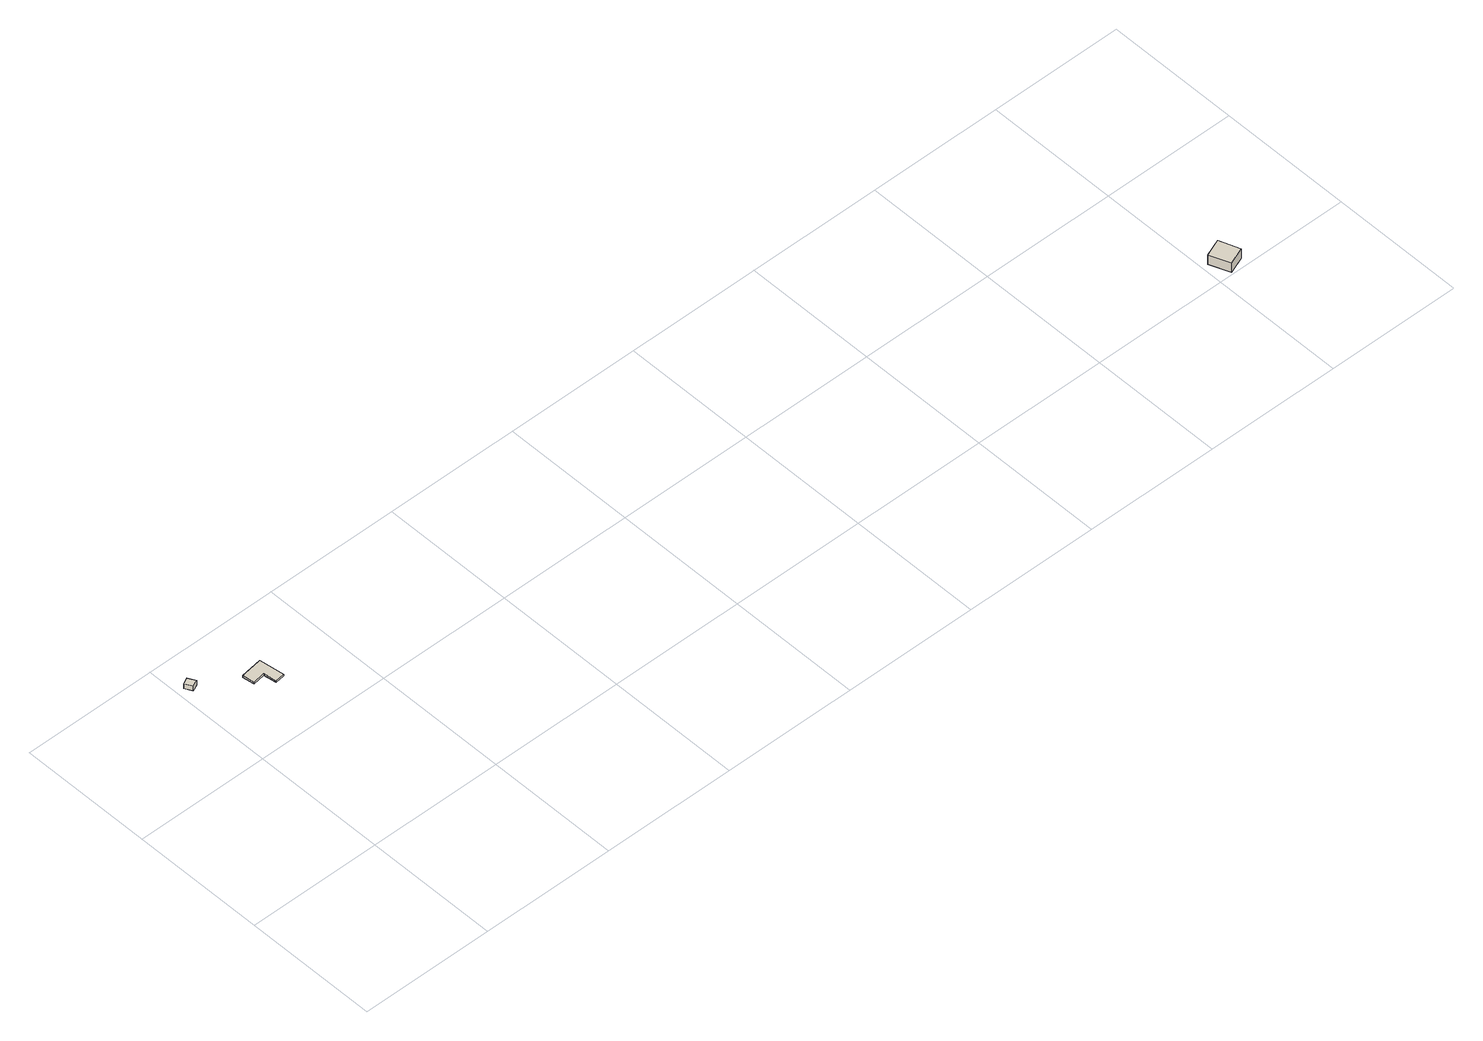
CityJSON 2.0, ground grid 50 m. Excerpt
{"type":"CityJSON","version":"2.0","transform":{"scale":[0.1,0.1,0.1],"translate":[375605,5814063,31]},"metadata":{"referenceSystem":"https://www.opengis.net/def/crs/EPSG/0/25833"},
"CityObjects":{
"building1":{"type":"Building","attributes":{"Gemeindeschluessel":"11000005","BezugspunktDach":"2200","function":"31001_2610","measuredHeight":1.92,"storeysAboveGround":1},"address":[{"country":"Germany","locality":"Berlin","thoroughfareNumber":"215 (1)","thoroughfareName":"Kladower Damm"}],"geometry":[{"type":"Solid","lod":"1","boundaries":[[[[0,1,2,3]],[[4,5,6,7]],[[4,7,3,2]],[[5,4,2,1]],[[6,5,1,0]],[[7,6,0,3]]]]}]},
"building2":{"type":"Building","attributes":{"Gemeindeschluessel":"11000005","BezugspunktDach":"2200","function":"31001_2610","measuredHeight":0.713,"storeysAboveGround":1},"address":[{"country":"Germany","locality":"Berlin","thoroughfareNumber":"215","thoroughfareName":"Kladower Damm"}],"geometry":[{"type":"Solid","lod":"1","boundaries":[[[[8,9,10,11,12,13]],[[14,15,16,17,18,19]],[[14,19,13,12]],[[15,14,12,11]],[[16,15,11,10]],[[17,16,10,9]],[[18,17,9,8]],[[19,18,8,13]]]]}]},
"building3":{"type":"Building","attributes":{"Gemeindeschluessel":"11000005","BezugspunktDach":"2200","function":"31001_2523","measuredHeight":4.11,"storeysAboveGround":1},"address":[{"country":"Germany","locality":"Berlin","thoroughfareNumber":"50","thoroughfareName":"Breitehornweg"}],"geometry":[{"type":"Solid","lod":"1","boundaries":[[[[20,21,22,23]],[[24,25,26,27]],[[24,27,23,22]],[[25,24,22,21]],[[26,25,21,20]],[[27,26,20,23]]]]}]}
},
"vertices":[
[19,827,59],[42,838,59],[27,866,59],[4,855,59],[27,866,39],[42,838,39],[19,827,39],[4,855,39],
[165,714,58],[212,721,58],[219,673,58],[254,678,58],[242,771,58],[159,759,58],[242,771,51],[254,678,51],[219,673,51],[212,721,51],[165,714,51],[159,759,51],
[3554,9,43],[3616,33,43],[3588,108,43],[3525,83,43],[3588,108,2],[3616,33,2],[3554,9,2],[3525,83,2]
]}
